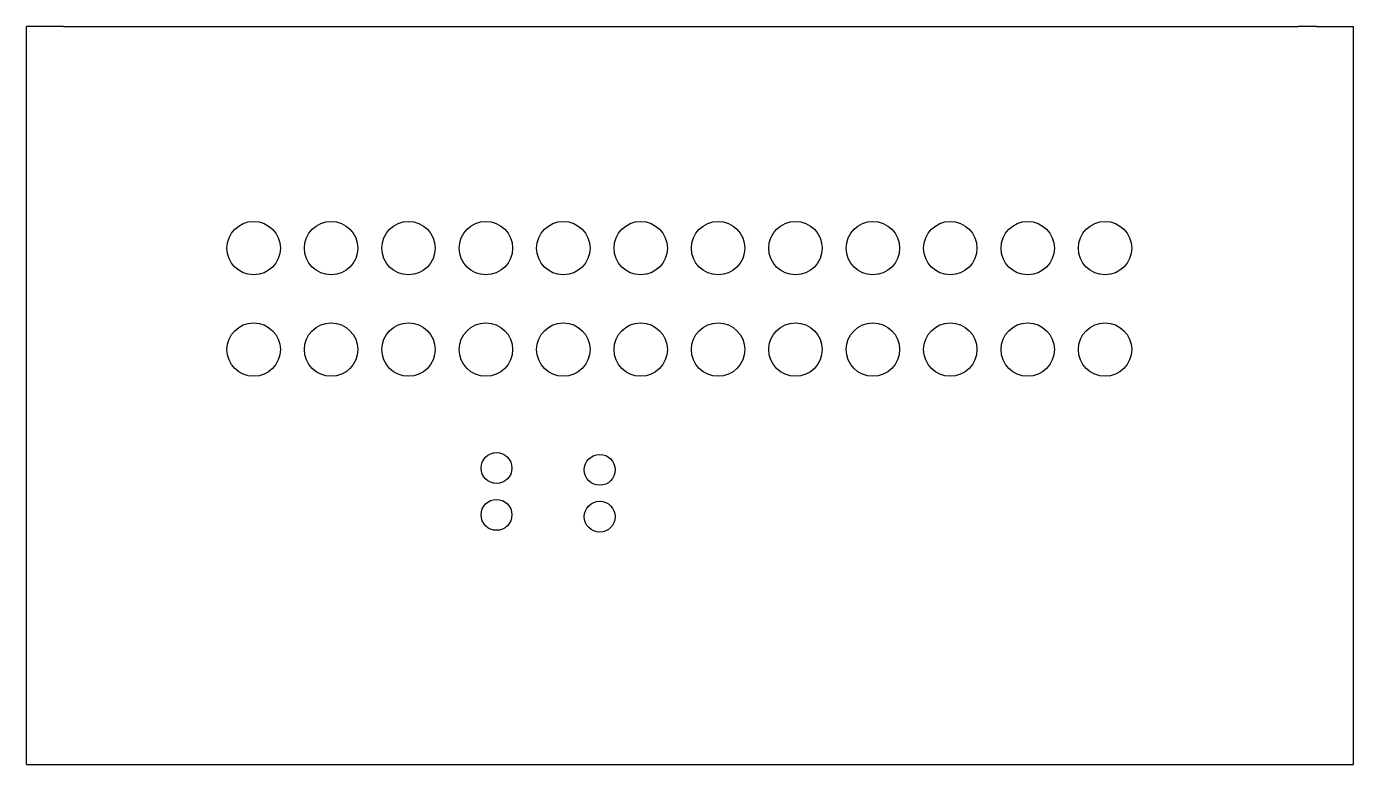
# Model space of a CAD drawing. Extents: x 39759 to 68105, y 30441 to 46191.
import ezdxf

# ---------------------------------------------------------------- set-up
doc = ezdxf.new("R2010")
doc.units = 0
doc.layers.add('BLACK', color=1, linetype='CONTINUOUS')

msp = doc.modelspace()

# ---------------------------------------------------------------- linework, layer by layer
at = {"layer": 'BLACK'}
for p, q in [((40546, 46190), (39759, 46190)), ((39759, 30441), (39759, 46189)), ((40546, 46190), (66924, 46190)), ((67318, 46190), (66924, 46190)), ((67318, 46190), (67712, 46190)), ((67712, 46190), (68105, 46190)), ((68105, 30443), (68105, 46191)), ((39759, 30442), (68105, 30442))]:
    msp.add_line(p, q, dxfattribs=at)
for centre, radius in [((44611, 41461), 570), ((46265, 41461), 570), ((47919, 41461), 570), ((49572, 41461), 570), ((51226, 41461), 570), ((52879, 41461), 570), ((54532, 41461), 570), ((56185, 41461), 570), ((57839, 41461), 570), ((59492, 41461), 570), ((61146, 41461), 570), ((62799, 41461), 570), ((44611, 39296), 570), ((46265, 39296), 570), ((47919, 39296), 570), ((49572, 39296), 570), ((51226, 39296), 570), ((52879, 39296), 570), ((54532, 39296), 570), ((56185, 39296), 570), ((57839, 39296), 570), ((59492, 39296), 570), ((61146, 39296), 570), ((62799, 39296), 570), ((49798, 36768), 330), ((52003, 36729), 330), ((49798, 35768), 330), ((52003, 35729), 330)]:
    msp.add_circle(centre, radius, dxfattribs=at)

doc.saveas('drawing.dxf')
